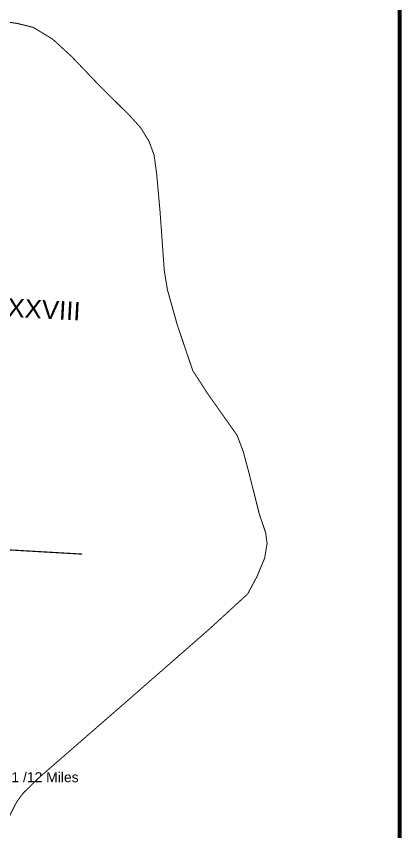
# Model space of a CAD drawing. Header units: feet. Extents: x 777153 to 781638, y 1563156 to 1569660.
# Drawn here: x 780645 to 781419, y 1566584 to 1568222 of the extents above; entities that cross this region are included whole.
import ezdxf

# ---------------------------------------------------------------- set-up
doc = ezdxf.new("R2010")
doc.units = ezdxf.units.FT
doc.header["$MEASUREMENT"] = 0
doc.linetypes.add('HIDDEN2', pattern=[0.1875, 0.125, -0.0625])
for name, color, linetype in [('CANAL1', 242, 'Continuous'), ('CSMark', 72, 'Continuous'), ('PLOT NO', 7, 'Continuous')]:
    doc.layers.add(name, color=color, linetype=linetype)
doc.layers.add('VILLAGE BOUNDRY', color=5, linetype='HIDDEN2', lineweight=100)
doc.styles.get("Standard").update_dxf_attribs({"font": 'arial.ttf'})

msp = doc.modelspace()

# ---------------------------------------------------------------- linework, layer by layer
at = {"layer": 'CANAL1', "color": 1, "linetype": 'HIDDEN2', "ltscale": 50}
msp.add_lwpolyline([(780600.2, 1568214.2, 2, 2, 0), (780646.6, 1568207.6, 2, 2, 0), (780679.1, 1568199.6, 2, 2, 0), (780718.1, 1568175.9, 2, 2, 0), (780756.7, 1568140.5, 2, 2, 0), (780811.4, 1568083.2, 2, 2, 0), (780872.3, 1568022.9, 2, 2, 0), (780894.9, 1567997.9, 2, 2, 0), (780911.6, 1567970.8, 2, 2, 0), (780921.7, 1567943.1, 2, 2, 0), (780926.9, 1567905.4, 2, 2, 0), (780933.7, 1567829.5, 2, 2, 0), (780942.2, 1567711.4, 2, 2, 0), (780948.5, 1567672.7, 2, 2, 0), (780968.7, 1567600.9, 2, 2, 0), (780999.4, 1567510.3, 2, 2, 0), (781029.4, 1567464, 2, 2, 0), (781070.1, 1567406.3, 2, 2, 0), (781088.2, 1567380.8, 2, 2, 0), (781100.5, 1567348.8, 2, 2, 0), (781113.4, 1567300.7, 2, 2, 0), (781133.1, 1567222.1, 2, 2, 0), (781145.8, 1567184.8, 2, 2, 0), (781148.7, 1567163, 2, 2, 0), (781143.9, 1567134.2, 2, 2, 0), (781128.8, 1567097.6, 2, 2, 0), (781109.8, 1567062, 2, 2, 0), (781035, 1566993.3, 2, 2, 0), (780861.1, 1566841.2, 2, 2, 0), (780687.8, 1566690.4, 2, 2, 0), (780658.3, 1566661.3, 2, 2, 0), (780645.6, 1566643.8, 2, 2, 0), (780631.1, 1566615.4, 2, 2, 0)], format="xyseb", dxfattribs=at)
at = {"layer": 'CSMark', "color": 5, "const_width": 8}
msp.add_lwpolyline([(777157.3, 1569656.1), (781415.1, 1569656.1), (781415.1, 1563159.8), (777157.3, 1563159.8)], close=True, dxfattribs=at)
at = {"layer": 'VILLAGE BOUNDRY', "linetype": 'ByBlock', "lineweight": -2, "const_width": 2.32}
msp.add_lwpolyline([(780569.6, 1567153.8), (780777.3, 1567141.8)], dxfattribs=at)

# ---------------------------------------------------------------- texts
at = {"layer": 'PLOT NO', "color": 1, "lineweight": -2}
msp.add_text('HILL BLOCK  NO. XXVIII ', height=37.096, rotation=356.9592, dxfattribs=at).set_placement((780192.2, 1567641.7))
at = {"layer": 'PLOT NO', "lineweight": -2}
msp.add_text('To Kurabayalapalle 1 /12 Miles', height=20, dxfattribs=at).set_placement((780386.6, 1566683.8))

doc.saveas('drawing.dxf')
